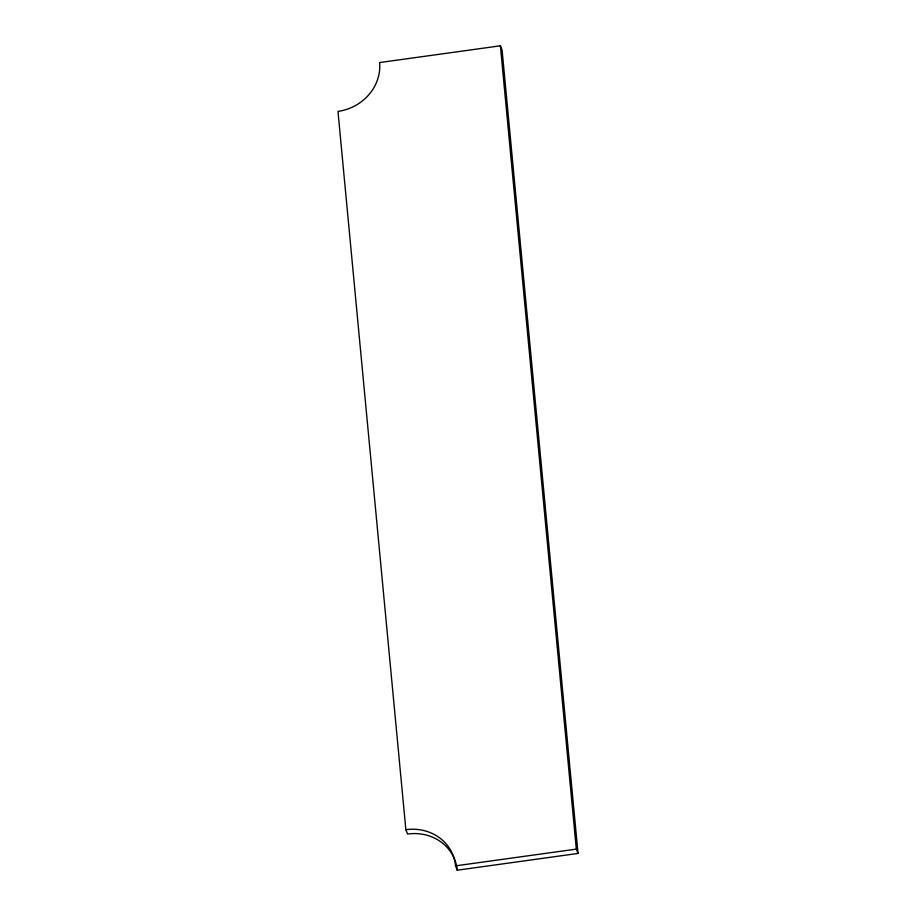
<?xml version="1.0" encoding="UTF-8"?>
<svg xmlns="http://www.w3.org/2000/svg" width="916" height="916" viewBox="0 0 916 916"><rect width="100%" height="100%" fill="white"/><g stroke="black" fill="none" stroke-linecap="round" stroke-linejoin="round"><path stroke-width="1.37" d="M500.388 45.8L379.613 62.563A46.35 42.422 -21.5 0 1 337.97 111.397L405.868 829.69L407.574 834.029A46.35 42.422 -21.5 0 1 457.256 870.2L578.03 853.437L502.094 50.14L500.388 45.8L576.324 849.109L578.03 853.437M405.868 829.69A46.35 42.422 -21.5 0 1 455.55 865.86L576.324 849.109M455.55 865.86L457.256 870.2"/></g></svg>
